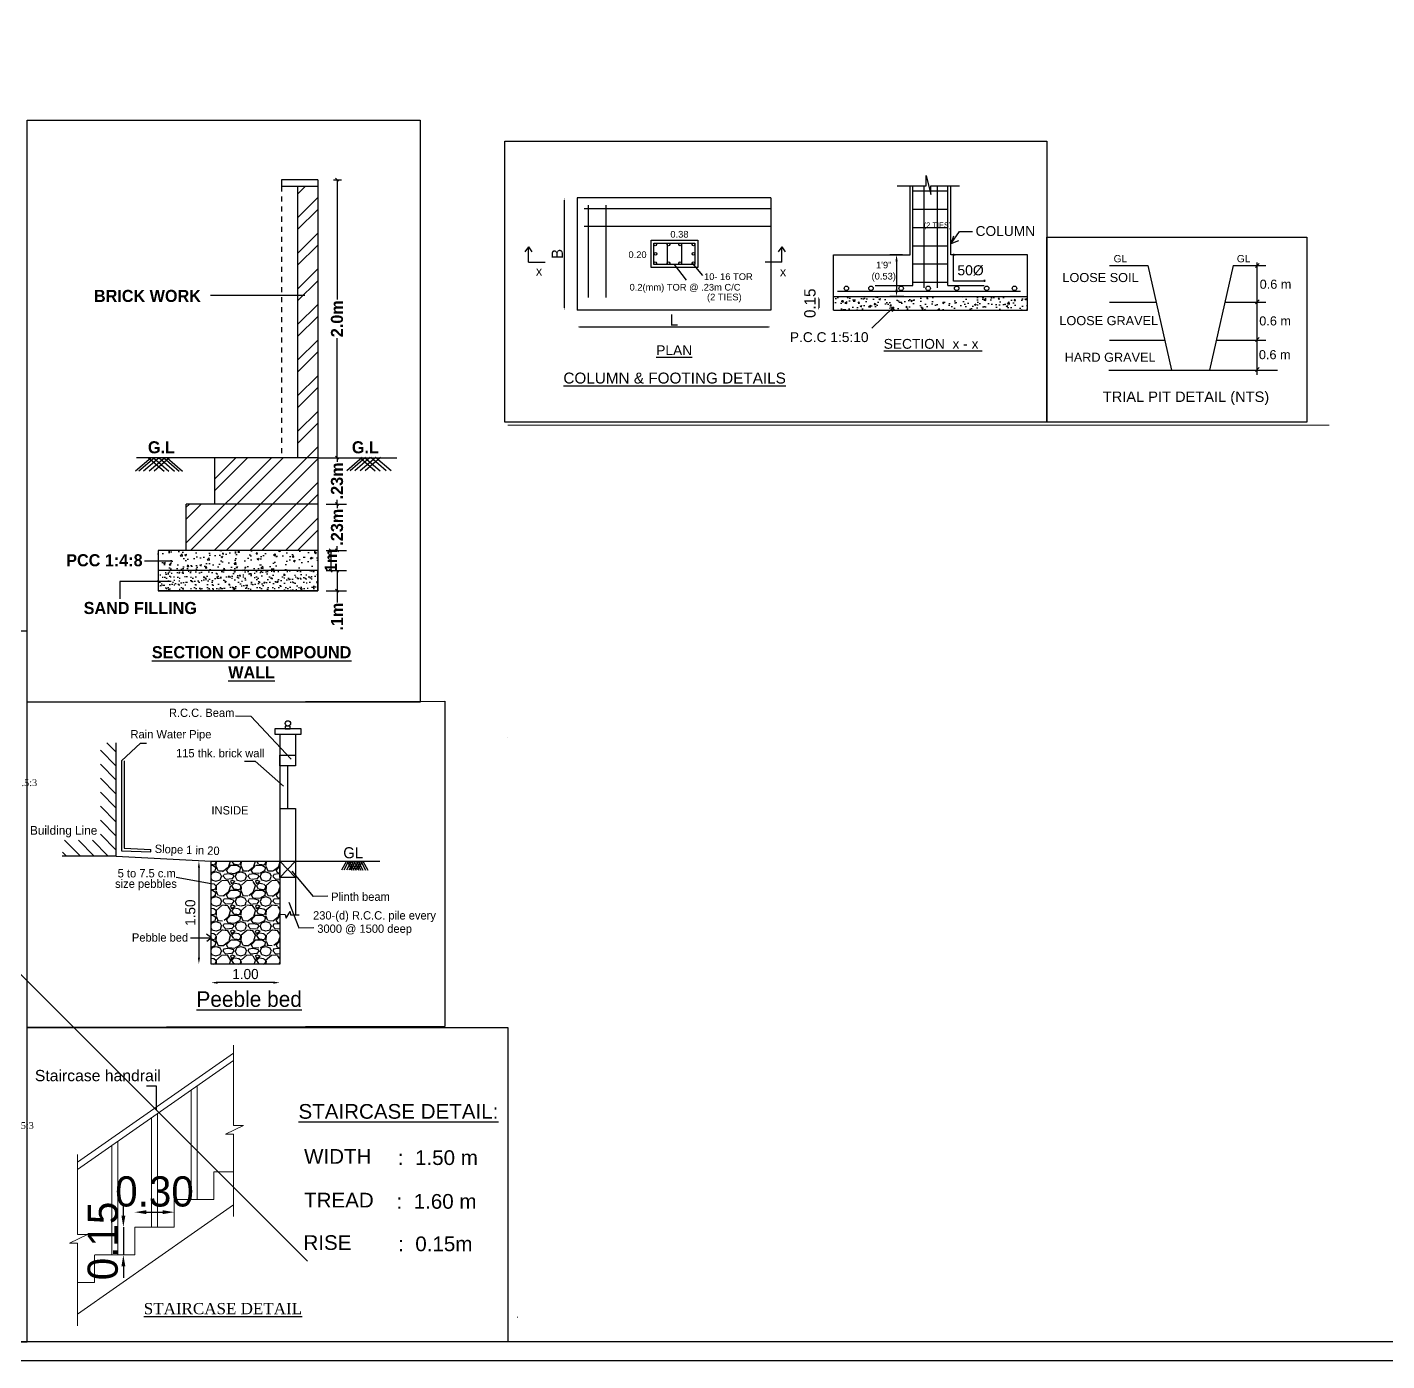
# Model space of a CAD drawing. Header units: metres. Extents: x 605 to 716, y 216 to 296.
# Drawn here: x 640.54 to 667.56, y 216.29 to 242.8 of the extents above; entities that cross this region are included whole.
import ezdxf

# ---------------------------------------------------------------- set-up
doc = ezdxf.new("R2010")
doc.units = ezdxf.units.M
doc.linetypes.add('HIDDEN', pattern=[0.375, 0.25, -0.125])
for name, color, linetype in [('c2', 10, 'Continuous'), ('ELEV', 4, 'Continuous'), ('LINE', 7, 'Continuous'), ('PLINTH BEAM', 7, 'Continuous'), ('tex', 4, 'Continuous'), ('TEXT', 7, 'Continuous'), ('TEXT 1', 7, 'Continuous')]:
    doc.layers.add(name, color=color, linetype=linetype)
doc.layers.add('Elevation', color=5, linetype='Continuous', lineweight=20)
doc.styles.add('bold', font='GOTHICB.TTF')
doc.styles.add('BOUND1', font='times.ttf')
doc.styles.add('ku-plan', font='stylu.ttf')
doc.styles.add('outer', font='BKANT.TTF')
doc.styles.add('ram', font='romai___.ttf')
doc.styles.add('regular', font='arial.ttf')
doc.styles.add('ROMANC', font='romanc__.ttf')
doc.styles.get("Standard").update_dxf_attribs({"font": 'arial.ttf'})
doc.styles.add('text', font='arial.ttf')
doc.dimstyles.new('Banu', dxfattribs={"dimtxt": 0.23, "dimasz": 0.23, "dimexe": 1, "dimexo": 1, "dimgap": 0.1, "dimtad": 1, "dimtoh": 1, "dimzin": 1, "dimdsep": 46, "dimtxsty": 'outer', "dimcen": 0.15, "dimdle": 1, "dimse1": 1, "dimse2": 1, "dimclrt": 7, "dimadec": 0, "dimazin": 0, "dimtfac": 1, "dimtix": 1, "dimtmove": 0, "dimatfit": 0, "dimfxl": 0, "dimtolj": 1, "dimtzin": 0, "dimarcsym": 0})
doc.dimstyles.new('Meter-1', dxfattribs={"dimscale": 0, "dimtxt": 60, "dimasz": 18, "dimexe": 0.18, "dimexo": 0.0625, "dimgap": 2, "dimtad": 0, "dimlfac": 0.0254, "dimzin": 4, "dimdsep": 46, "dimtxsty": 'bold', "dimblk1": 'OBLIQUE', "dimblk2": 'OBLIQUE', "dimsah": 1, "dimcen": 0.05, "dimclrd": 5, "dimclre": 5, "dimclrt": 6, "dimadec": 0, "dimazin": 0, "dimtfac": 1, "dimtmove": 0, "dimatfit": 3, "dimldrblk": 'OBLIQUE', "dimfxl": 0, "dimtolj": 1, "dimtzin": 0, "dimarcsym": 0})
doc.dimstyles.new('PLAN', dxfattribs={"dimtxt": 9, "dimasz": 6, "dimexe": 6, "dimexo": 24, "dimgap": 3, "dimtad": 0, "dimdec": 1, "dimzin": 0, "dimdsep": 46, "dimlunit": 4, "dimtxsty": 'ku-plan', "dimblk": 'OBLIQUE', "dimcen": 0.09, "dimse1": 1, "dimse2": 1, "dimclrd": 1, "dimclre": 1, "dimclrt": 3, "dimadec": 0, "dimazin": 0, "dimtfac": 1, "dimtdec": 1, "dimtofl": 0, "dimtmove": 2, "dimatfit": 3, "dimldrblk": 'OBLIQUE', "dimfxl": 0, "dimtolj": 1, "dimtzin": 0, "dimarcsym": 0})

# ---------------------------------------------------------------- blocks, each defined once
blk = doc.blocks.new('FVXV')
at = {"color": 2}
blk.add_lwpolyline([(316681.554, -10153.33), (315670.472, -10153.33), (315670.472, -11096.474), (316681.554, -11096.474)], close=True, dxfattribs=at)
at = {"layer": 'TEXT', "style": 'BOUND1'}
for p in [(316534.329, -10358.941), (316529.947, -10813.967)]:
    blk.add_text('R.C.C  WALL WITH 1:1.5:3', height=9, dxfattribs=at).set_placement(p)
blk = doc.blocks.new('_Oblique')
at = {"color": 0, "linetype": 'ByBlock', "lineweight": -2}
blk.add_line((-0.5, -0.5), (0.5, 0.5), dxfattribs=at)
blk = doc.blocks.new('*D244')
at = {"layer": 'Defpoints', "color": 0, "linetype": 'ByBlock', "ltscale": 15}
for p in [(-3355.6, -520.1), (-3201.1, -520.1), (-3192.6, -640.1)]:
    blk.add_point(p, dxfattribs=at)
at = {"layer": 'PLINTH BEAM', "color": 5, "linetype": 'Continuous', "lineweight": -2, "ltscale": 15}
for p, q in [((-3207.1, -520.1), (-3200.9, -520.1)), ((-3201.1, -520.1), (-3201.1, -640.1)), ((-3195.1, -640.1), (-3201.3, -640.1)), ((-3201.1, -640.1), (-3201.1, -709.3))]:
    blk.add_line(p, q, dxfattribs=at)
at = {"layer": 'PLINTH BEAM', "color": 5, "linetype": 'ByBlock', "lineweight": -2, "ltscale": 15, "xscale": 18, "yscale": 18, "zscale": 18}
for p, rotation in [((-3201.1, -520.1), 90), ((-3201.1, -640.1), 270)]:
    blk.add_blockref('_Oblique', p, dxfattribs=dict(at, rotation=rotation))
at = {"layer": 'PLINTH BEAM', "color": 6, "linetype": 'ByBlock', "lineweight": 25, "ltscale": 15, "insert": (-3201.1, -794.4), "char_height": 72, "attachment_point": 5, "rotation": 90, "style": 'bold'}
blk.add_mtext('\\A1;.1m', dxfattribs=at)
blk = doc.blocks.new('*D245')
at = {"layer": 'Defpoints', "color": 0, "linetype": 'ByBlock', "ltscale": 15}
for p in [(-3220.1, -124.1), (-3200.9, -124.1), (-3220.1, -400.1)]:
    blk.add_point(p, dxfattribs=at)
at = {"layer": 'PLINTH BEAM', "color": 5, "linetype": 'Continuous', "lineweight": -2, "ltscale": 15}
for p, q in [((-3206.9, -124.1), (-3200.7, -124.1)), ((-3200.9, -124.1), (-3200.9, -149)), ((-3206.9, -400.1), (-3200.7, -400.1)), ((-3200.9, -400.1), (-3200.9, -375.2))]:
    blk.add_line(p, q, dxfattribs=at)
at = {"layer": 'PLINTH BEAM', "color": 5, "linetype": 'ByBlock', "lineweight": -2, "ltscale": 15, "xscale": 18, "yscale": 18, "zscale": 18}
for p, rotation in [((-3200.9, -124.1), 90), ((-3200.9, -400.1), 270)]:
    blk.add_blockref('_Oblique', p, dxfattribs=dict(at, rotation=rotation))
at = {"layer": 'PLINTH BEAM', "color": 6, "linetype": 'ByBlock', "lineweight": 25, "ltscale": 15, "insert": (-3200.9, -262.1), "char_height": 72, "attachment_point": 5, "rotation": 90, "style": 'bold'}
blk.add_mtext('\\A1;.23m', dxfattribs=at)
blk = doc.blocks.new('*D246')
at = {"layer": 'Defpoints', "color": 0, "linetype": 'ByBlock', "ltscale": 15}
for p in [(-3220.1, 151.9), (-3200.9, 151.9), (-3220.1, -124.1)]:
    blk.add_point(p, dxfattribs=at)
at = {"layer": 'PLINTH BEAM', "color": 5, "linetype": 'Continuous', "lineweight": -2, "ltscale": 15}
for p, q in [((-3206.9, 151.9), (-3200.7, 151.9)), ((-3200.9, 151.9), (-3200.9, 127)), ((-3206.9, -124.1), (-3200.7, -124.1)), ((-3200.9, -124.1), (-3200.9, -99.2))]:
    blk.add_line(p, q, dxfattribs=at)
at = {"layer": 'PLINTH BEAM', "color": 5, "linetype": 'ByBlock', "lineweight": -2, "ltscale": 15, "xscale": 18, "yscale": 18, "zscale": 18}
for p, rotation in [((-3200.9, 151.9), 90), ((-3200.9, -124.1), 270)]:
    blk.add_blockref('_Oblique', p, dxfattribs=dict(at, rotation=rotation))
at = {"layer": 'PLINTH BEAM', "color": 6, "linetype": 'ByBlock', "lineweight": 25, "ltscale": 15, "insert": (-3200.9, 13.9), "char_height": 72, "attachment_point": 5, "rotation": 90, "style": 'bold'}
blk.add_mtext('\\A1;.23m', dxfattribs=at)
blk = doc.blocks.new('*D247')
at = {"layer": 'Defpoints', "color": 0, "linetype": 'ByBlock', "ltscale": 15}
for p in [(-3220.1, 1807), (-3200.9, 1807), (-3220.1, 151.9)]:
    blk.add_point(p, dxfattribs=at)
at = {"layer": 'PLINTH BEAM', "color": 5, "linetype": 'Continuous', "lineweight": -2, "ltscale": 15}
for p, q in [((-3206.9, 1807), (-3200.7, 1807)), ((-3200.9, 1807), (-3200.9, 1094.7)), ((-3200.9, 151.9), (-3200.9, 864.2)), ((-3206.9, 151.9), (-3200.7, 151.9))]:
    blk.add_line(p, q, dxfattribs=at)
at = {"layer": 'PLINTH BEAM', "color": 5, "linetype": 'ByBlock', "lineweight": -2, "ltscale": 15, "xscale": 18, "yscale": 18, "zscale": 18}
for p, rotation in [((-3200.9, 1807), 90), ((-3200.9, 151.9), 270)]:
    blk.add_blockref('_Oblique', p, dxfattribs=dict(at, rotation=rotation))
at = {"layer": 'PLINTH BEAM', "color": 6, "linetype": 'ByBlock', "lineweight": 25, "ltscale": 15, "insert": (-3200.9, 979.4), "char_height": 72, "attachment_point": 5, "rotation": 90, "style": 'bold'}
blk.add_mtext('\\A1;2.0m', dxfattribs=at)
blk = doc.blocks.new('*D248')
at = {"layer": 'Defpoints', "color": 0, "linetype": 'ByBlock', "ltscale": 15}
for p in [(-3200.7, -400.1), (-3238, -520.1), (-3200.7, -520.1)]:
    blk.add_point(p, dxfattribs=at)
at = {"layer": 'PLINTH BEAM', "color": 5, "linetype": 'Continuous', "lineweight": -2, "ltscale": 15}
for p, q in [((-3232, -400.1), (-3238.2, -400.1)), ((-3238, -400.1), (-3238, -520.1)), ((-3232, -520.1), (-3238.2, -520.1))]:
    blk.add_line(p, q, dxfattribs=at)
at = {"layer": 'PLINTH BEAM', "color": 5, "linetype": 'ByBlock', "lineweight": -2, "ltscale": 15, "xscale": 18, "yscale": 18, "zscale": 18}
for p, rotation in [((-3238, -400.1), 90), ((-3238, -520.1), 270)]:
    blk.add_blockref('_Oblique', p, dxfattribs=dict(at, rotation=rotation))
at = {"layer": 'PLINTH BEAM', "color": 6, "linetype": 'ByBlock', "lineweight": 25, "ltscale": 15, "insert": (-3238, -460.1), "char_height": 72, "attachment_point": 5, "rotation": 90, "style": 'bold'}
blk.add_mtext('\\A1;1m', dxfattribs=at)
blk = doc.blocks.new('Z$W@#682C551B')
for p, q in [((-1044.9, 78.2), (-920.1, 78.2)), ((-920.1, 78.2), (-843.7, -260.2)), ((-644.3, 78.2), (-720.7, -260.2)), ((-644.3, 78.2), (-537.8, 78.2)), ((-571.6, 72.2), (-559.1, 85.3)), ((-566.8, 88), (-566.8, -275.7)), ((-1044.9, -40.1), (-893.4, -40.1)), ((-671, -40.1), (-537.8, -40.1)), ((-571.6, -45.1), (-559.1, -32.1)), ((-1044.9, -163), (-865.6, -163)), ((-698.7, -163), (-537.8, -163)), ((-571.6, -168.1), (-559.1, -155)), ((-1046.9, -260.2), (-499.6, -260.2)), ((-571.6, -265.3), (-559.1, -252.2))]:
    blk.add_line(p, q)
at = {"layer": 'ELEV', "color": 1}
blk.add_lwpolyline([(-1247.6, 171), (-405.6, 171), (-405.6, -429), (-1247.6, -429)], close=True, dxfattribs=at)
for s, height, style, p in [('GL', 23.54, 'text', (-1031.2, 89.1)), ('GL', 23.54, 'text', (-631.9, 89.1)), ('LOOSE SOIL', 29.43, 'text', (-1197, 25)), ('0.6 m', 29.43, 'text', (-557.9, 3.3)), ('LOOSE GRAVEL', 29.425, 'text', (-1206.9, -114.7)), ('0.6 m', 29.43, 'text', (-559.2, -115.6)), ('HARD GRAVEL', 29.425, 'text', (-1189.9, -233.5)), ('0.6 m', 29.43, 'text', (-560.5, -225.1)), ('TRIAL PIT DETAIL (NTS)', 33.898, 'regular', (-1066.3, -363.7))]:
    blk.add_text(s, height=height, dxfattribs=dict(style=style)).set_placement(p)
blk = doc.blocks.new('*D349')
at = {"layer": 'c2', "color": 0, "lineweight": -2}
blk.add_line((642.908, 219.243), (643.235, 219.243), dxfattribs=at)
at = {"layer": 'c2', "color": 0}
for points in [[(642.908, 219.281), (642.908, 219.205), (642.678, 219.243)], [(643.235, 219.281), (643.235, 219.205), (643.465, 219.243)]]:
    blk.add_solid(points, dxfattribs=at)
at = {"layer": 'Defpoints', "color": 0}
for p in [(643.465, 219.243), (642.678, 218.945), (643.465, 218.945)]:
    blk.add_point(p, dxfattribs=at)
at = {"layer": 'c2', "color": 7, "insert": (643.072, 219.651), "char_height": 0.3, "attachment_point": 5, "style": 'outer'}
blk.add_mtext('\\A1;{\\H2x;0.30}', dxfattribs=at)
blk = doc.blocks.new('*D350')
at = {"layer": 'c2', "color": 0, "lineweight": -2}
for p, q in [((642.453, 219.175), (642.453, 219.405)), ((642.453, 218.945), (642.453, 218.395)), ((642.453, 218.165), (642.453, 217.935))]:
    blk.add_line(p, q, dxfattribs=at)
at = {"layer": 'c2', "color": 0}
for points in [[(642.415, 219.175), (642.492, 219.175), (642.453, 218.945)], [(642.415, 218.165), (642.492, 218.165), (642.453, 218.395)]]:
    blk.add_solid(points, dxfattribs=at)
at = {"layer": 'Defpoints', "color": 0}
for p in [(642.678, 218.945), (642.453, 218.395), (642.678, 218.395)]:
    blk.add_point(p, dxfattribs=at)
at = {"layer": 'c2', "color": 7, "insert": (642.046, 218.67), "char_height": 0.3, "attachment_point": 5, "rotation": 90, "style": 'outer'}
blk.add_mtext('\\A1;{\\H2x;0.15}', dxfattribs=at)
blk = doc.blocks.new('*D361')
at = {"color": 3, "lineweight": -2}
blk.add_line((-56.05, 10.09), (-56.05, 1.52), dxfattribs=at)
at = {"color": 3}
for points in [[(-56.08, 10.09), (-56.02, 10.09), (-56.05, 10.28)], [(-56.08, 1.52), (-56.02, 1.52), (-56.05, 1.33)]]:
    blk.add_solid(points, dxfattribs=at)
at = {"layer": 'Defpoints', "color": 0}
for p in [(-54.28, 10.28), (-56.05, 1.33), (-54.28, 1.33)]:
    blk.add_point(p, dxfattribs=at)
at = {"color": 7, "insert": (-56.6, 5.81), "char_height": 0.9, "attachment_point": 5, "rotation": 90, "style": 'outer'}
blk.add_mtext('\\A1;B', dxfattribs=at)
blk = doc.blocks.new('*D362')
at = {"color": 3, "lineweight": -2}
blk.add_line((-54.83, -0.01), (-39.77, -0.01), dxfattribs=at)
at = {"color": 3}
for points in [[(-54.83, 0.02), (-54.83, -0.04), (-55.02, -0.01)], [(-39.77, 0.02), (-39.77, -0.04), (-39.58, -0.01)]]:
    blk.add_solid(points, dxfattribs=at)
at = {"layer": 'Defpoints', "color": 0}
for p in [(-55.02, 1.9), (-39.58, 1.9), (-39.58, -0.01)]:
    blk.add_point(p, dxfattribs=at)
at = {"color": 7, "insert": (-47.3, 0.55), "char_height": 0.9, "attachment_point": 5, "style": 'outer'}
blk.add_mtext('\\A1;L', dxfattribs=at)
blk = doc.blocks.new('*D363')
at = {"color": 3, "lineweight": -2}
blk.add_line((-35.77, 2.23), (-35.77, 1.52), dxfattribs=at)
at = {"color": 3}
for points in [[(-35.81, 2.23), (-35.74, 2.23), (-35.77, 2.42)], [(-35.81, 1.52), (-35.74, 1.52), (-35.77, 1.33)]]:
    blk.add_solid(points, dxfattribs=at)
at = {"layer": 'Defpoints', "color": 0}
for p in [(-33.78, 2.42), (-35.77, 1.33), (-32.79, 1.33)]:
    blk.add_point(p, dxfattribs=at)
at = {"color": 7, "insert": (-36.47, 1.88), "char_height": 0.9, "attachment_point": 5, "rotation": 90, "style": 'outer'}
blk.add_mtext('\\A1;0.15', dxfattribs=at)
blk = doc.blocks.new('*D341')
at = {"color": 3, "lineweight": -2}
blk.add_line((118670.114, -67715.991), (118666.391, -67715.991), dxfattribs=at)
at = {"color": 3}
for points in [[(118666.391, -67715.92), (118666.391, -67716.063), (118665.962, -67715.991)], [(118670.114, -67715.92), (118670.114, -67716.063), (118670.542, -67715.991)]]:
    blk.add_solid(points, dxfattribs=at)
at = {"layer": 'Defpoints', "color": 0}
for p in [(118665.962, -67714.757), (118670.542, -67714.757), (118665.962, -67715.991)]:
    blk.add_point(p, dxfattribs=at)
at = {"color": 7, "insert": (118668.252, -67715.42), "char_height": 0.675, "attachment_point": 5, "style": 'outer'}
blk.add_mtext('\\A1;1.00', dxfattribs=at)
blk = doc.blocks.new('*D342')
at = {"color": 3, "lineweight": -2}
blk.add_line((118665.147, -67708.315), (118665.147, -67714.328), dxfattribs=at)
at = {"color": 3}
for points in [[(118665.076, -67708.315), (118665.219, -67708.315), (118665.147, -67707.887)], [(118665.076, -67714.328), (118665.219, -67714.328), (118665.147, -67714.757)]]:
    blk.add_solid(points, dxfattribs=at)
at = {"layer": 'Defpoints', "color": 0}
for p in [(118665.962, -67707.887), (118665.147, -67714.757), (118665.962, -67714.757)]:
    blk.add_point(p, dxfattribs=at)
at = {"color": 7, "insert": (118664.576, -67711.322), "char_height": 0.675, "attachment_point": 5, "rotation": 90, "style": 'outer'}
blk.add_mtext('\\A1;1.50', dxfattribs=at)
blk = doc.blocks.new('Z$W@#487E1E0F')
at = {"layer": 'PLINTH BEAM', "linetype": 'ByBlock', "lineweight": 25, "ltscale": 15}
h = blk.add_hatch(dxfattribs=at)
h.set_pattern_fill('ANSI32', color=0, scale=400, style=0)
h.set_pattern_definition([(45, (-235083.81, 270.25), (-106.06602, 106.06602), []), (45, (-235013.1, 270.25), (-106.06602, 106.06602), [])])
h.paths.add_polyline_path([(-3315.377, -124.141), (-4098.569, -124.141), (-4098.569, -400.141), (-3315.377, -400.141)])
h.paths.add_polyline_path([(-3315.377, 151.859), (-3930.636, 151.859), (-3930.636, -124.141), (-3315.377, -124.141)])
h.paths.add_polyline_path([(-3315.377, 1767.217), (-3435.377, 1767.217), (-3435.377, 151.859), (-3315.377, 151.859)])
h = blk.add_hatch(dxfattribs=at)
h.set_pattern_fill('AR-CONC', color=0, scale=15, style=0)
h.set_pattern_definition([(50, (-235083.81, 270.25), (107.589027, -9.41282), [11.25, -123.75]), (355, (-235083.81, 270.25), (-20.8127, 112.82882), [9, -99]), (100.4514, (-235074.85, 269.46), (86.776407, 103.41593), [9.56103, -105.171317]), (46.1842, (-235083.81, 300.25), (160.08616, -24.82785), [16.875, -185.625]), (96.6356, (-235070.47, 298.18), (140.19941, 146.11768), [14.34154, -157.75695]), (351.1842, (-235083.81, 300.25), (140.19929, 146.11779), [13.5, -148.5]), (21, (-235068.81, 292.75), (89.536058, -60.392834), [11.25, -123.75]), (326, (-235068.81, 292.75), (36.4973, 108.772507), [9, -99]), (71.4514, (-235061.35, 287.72), (126.033394, 48.379575), [9.56103, -105.171317]), (37.5, (-235083.814, 270.25), (1.823978, 49.934078), [0, -97.8, 0, -100.5, 0, -99.375]), (7.5, (-235083.814, 270.25), (39.46043, 59.161757), [0, -57.3, 0, -95.55, 0, -37.875]), (327.5, (-235117.264, 270.25), (80.0733654, -3.383231), [0, -37.5, 0, -117, 0, -155.25]), (317.5, (-235132.264, 270.25), (87.477925, 15.015747), [0, -48.75, 0, -77.7, 0, -110.25])])
h.paths.add_polyline_path([(-3315.377, -400.141), (-4266.502, -400.141), (-4266.502, -520.141), (-3315.377, -520.141)])
h = blk.add_hatch(dxfattribs=at)
h.set_pattern_fill('AR-SAND', color=0, scale=25, style=0)
h.set_pattern_definition([(37.5, (-235083.814, 270.25), (-1.574834, 48.170594), [0, -38, 0, -42.5, 0, -40.625]), (7.5, (-235083.814, 270.25), (44.244418, 70.553652), [0, -20.5, 0, -34.25, 0, -13.125]), (327.5, (-235114.564, 270.25), (77.8535465, 0.141476), [0, -12.5, 0, -45, 0, -58.75]), (317.5, (-235114.564, 270.25), (75.153165, 21.94189), [0, -6.25, 0, -29.5, 0, -33.75])])
h.paths.add_polyline_path([(-3315.377, -520.141), (-4266.502, -520.141), (-4266.502, -640.141), (-3315.377, -640.141)])
blk.add_lwpolyline([(-5045.254, 2162.701), (-2705.095, 2162.701), (-2705.095, -1303.514), (-5045.254, -1303.514)], close=True)
at = {"layer": 'PLINTH BEAM', "color": 0, "linetype": 'ByBlock', "lineweight": 25, "ltscale": 15}
for p, q in [((-3315.377, 1807.019), (-3531.973, 1807.019)), ((-3531.973, 1807.019), (-3531.973, 1767.217)), ((-3315.377, 1807.019), (-3315.377, -640.141)), ((-3222.554, 1807.019), (-3173.348, 1807.019)), ((-3315.377, 1767.217), (-3531.973, 1767.217)), ((-3435.377, 1767.217), (-3435.377, 151.859)), ((-3391.849, 1117.726), (-3954.445, 1117.726)), ((-4307.427, 151.859), (-4399.563, 72.42)), ((-3930.636, 151.859), (-4394.539, 151.859)), ((-4287.795, 151.859), (-4379.931, 72.42)), ((-4260.082, 151.859), (-4352.217, 72.42)), ((-4322.439, 151.859), (-4230.303, 72.42)), ((-4226.593, 151.859), (-4318.729, 72.42)), ((-4293.57, 151.859), (-4201.435, 72.42)), ((-4197.724, 151.859), (-4289.86, 72.42)), ((-4260.082, 151.859), (-4167.946, 72.42)), ((-4232.368, 151.859), (-4140.232, 72.42)), ((-4212.736, 151.859), (-4120.6, 72.42)), ((-3315.377, 151.859), (-3930.636, 151.859)), ((-3930.636, 151.859), (-3930.636, -124.141)), ((-3315.377, 151.859), (-2844.984, 151.859)), ((-3051.057, 152.569), (-3143.192, 73.131)), ((-3031.425, 152.569), (-3123.56, 73.131)), ((-3003.711, 152.569), (-3095.847, 73.131)), ((-3066.069, 152.569), (-2973.933, 73.131)), ((-2970.222, 152.569), (-3062.358, 73.131)), ((-3037.2, 152.569), (-2945.064, 73.131)), ((-2941.354, 152.569), (-3033.489, 73.131)), ((-3000.652, 154.701), (-2908.517, 75.263)), ((-2971.784, 154.701), (-2879.648, 75.263)), ((-3315.377, -124.141), (-4098.569, -124.141)), ((-4098.569, -400.141), (-4098.569, -124.141)), ((-3265.057, -124.141), (-3144.688, -124.141)), ((-3315.377, -400.141), (-4266.502, -400.141)), ((-4266.502, -400.141), (-4266.502, -640.141)), ((-3265.057, -400.141), (-3144.688, -400.141)), ((-4187.404, -463.235), (-4347.732, -463.235)), ((-3315.377, -520.141), (-4266.502, -520.141)), ((-3265.057, -520.141), (-3144.688, -520.141)), ((-4187.404, -584.209), (-4494.069, -584.209)), ((-4494.069, -584.209), (-4494.069, -687.44)), ((-3315.377, -640.141), (-4266.502, -640.141)), ((-3265.057, -640.141), (-3144.688, -640.141))]:
    blk.add_line(p, q, dxfattribs=at)
at = {"layer": 'PLINTH BEAM', "color": 0, "linetype": 'HIDDEN', "lineweight": 25, "ltscale": 15}
blk.add_line((-3531.973, 1767.217), (-3531.973, 151.859), dxfattribs=at)
at = {"layer": 'PLINTH BEAM', "color": 0, "linetype": 'ByBlock', "lineweight": 25, "ltscale": 15}
blk.add_lwpolyline([(-4266.502, -640.141), (-3315.377, -640.141), (-3315.377, -520.141), (-4266.502, -520.141)], close=True, dxfattribs=at)
at = {"layer": 'tex', "color": 3, "lineweight": -3, "ltscale": 15, "char_height": 72, "width": 1372.68939, "attachment_point": 5, "style": 'bold'}
for s, insert in [('BRICK WORK', (-4329.58, 1114.858)), ('G.L', (-4246.338, 213.412)), ('G.L', (-3032.63, 213.412)), ('PCC 1:4:8', (-4585.525, -459.192)), ('SAND FILLING', (-4372.09, -743.322)), ('{\\LSECTION OF COMPOUND WALL}', (-3709.52, -1066.259))]:
    blk.add_mtext(s, dxfattribs=dict(at, insert=insert))
at = {"layer": 'PLINTH BEAM', "color": 0, "linetype": 'ByBlock', "lineweight": 25, "ltscale": 15}
for base, p1, p2, text, picture, middle in [((-3200.914, 1807.019), (-3220.087, 151.859), (-3220.087, 1807.019), '2.0m', '*D247', (-3200.914, 979.439)), ((-3200.914, 151.859), (-3220.087, -124.141), (-3220.087, 151.859), '.23m', '*D246', (-3200.914, 13.859)), ((-3200.914, -124.141), (-3220.087, -400.141), (-3220.087, -124.141), '.23m', '*D245', (-3200.914, -262.141))]:
    dim = blk.add_linear_dim(base=base, p1=p1, p2=p2, angle=270, text=text, dimstyle='Meter-1', override={"dimscale": 1, "dimtxt": 72, "dimfxl": 6, "dimfxlon": 1, "dimarcsym": 1}, dxfattribs=at)
    dim.commit()
    dim.dimension.update_dxf_attribs({"geometry": picture, "text_midpoint": middle})
for base, p1, p2, angle, text, picture, middle in [((-3238.042, -520.141), (-3200.734, -400.141), (-3200.734, -520.141), 90, '1m', '*D248', (-3238.042, -460.141)), ((-3201.094, -520.141), (-3192.561, -640.141), (-3355.575, -520.141), 270, '.1m', '*D244', (-3201.094, -794.351))]:
    dim = blk.add_linear_dim(base=base, p1=p1, p2=p2, angle=angle, text=text, dimstyle='Meter-1', override={"dimscale": 1, "dimtxt": 72, "dimfxl": 6, "dimfxlon": 1, "dimarcsym": 1}, dxfattribs=at)
    dim.commit()
    dim.dimension.update_dxf_attribs({"geometry": picture, "text_midpoint": middle, "dimtype": 128})
blk = doc.blocks.new('A$C48B22C00')
h = blk.add_hatch()
h.set_pattern_fill('AR-CONC', color=11, scale=0.176516, style=0)
h.set_pattern_definition([(50, (-432.7621, 79.1723), (1.2660782, -0.1107675), [0.132387, -1.456256]), (355, (-432.7621, 79.1723), (-0.244918, 1.3277387), [0.1059095, -1.165005]), (100.4514, (-432.6566, 79.163), (1.021161, 1.2169704), [0.1125116, -1.2376273]), (46.1842, (-432.7621, 79.5253), (1.88385, -0.2921674), [0.19858, -2.184384]), (96.6356, (-432.6051, 79.501), (1.649828, 1.719473), [0.168767, -1.856441]), (351.1842, (-432.7621, 79.5253), (1.649827, 1.719474), [0.158864, -1.747507]), (21, (-432.5856, 79.437), (1.0536358, -0.7106863), [0.132387, -1.456256]), (326, (-432.5856, 79.437), (0.4294902, 1.280005), [0.1059095, -1.165005]), (71.4514, (-432.4978, 79.3778), (1.4831265, 0.5693176), [0.1125116, -1.2376273]), (37.5, (-432.7621, 79.17227), (0.0214641, 0.58761057), [0, -1.1508836, 0, -1.1826565, 0, -1.1694178]), (7.5, (-432.7621, 79.17227), (0.46435955, 0.6961994), [0, -0.6742907, 0, -1.1244063, 0, -0.4457026]), (327.5, (-433.15574, 79.17227), (0.94228146, -0.03981293), [0, -0.4412897, 0, -1.376824, 0, -1.8269395]), (317.5, (-433.33226, 79.1723), (1.0294163, 0.1767012), [0, -0.5736767, 0, -0.9143523, 0, -1.2973918])])
h.paths.add_polyline_path([(-34.594, 2.425), (-34.594, 1.327), (-19.152, 1.327), (-19.152, 2.425)])
at = {"color": 0}
for p, q in [((-27.216, 12.055), (-26.839, 10.55)), ((-27.216, 11.249), (-27.216, 12.055)), ((-29.53, 11.249), (-27.216, 11.249)), ((-28.498, 5.751), (-28.498, 11.249)), ((-28.263, 3.295), (-28.263, 11.249)), ((-27.364, 3.109), (-27.364, 11.249)), ((-26.839, 10.55), (-26.839, 11.249)), ((-26.839, 11.249), (-24.547, 11.249)), ((-26.313, 3.109), (-26.313, 11.249)), ((-25.484, 3.295), (-25.484, 11.249)), ((-25.249, 5.751), (-25.249, 11.249)), ((-39.58, 10.283), (-55.024, 10.283)), ((-55.022, 10.283), (-55.022, 1.327)), ((-39.58, 10.283), (-55.022, 10.283)), ((-39.58, 10.283), (-39.58, 1.327)), ((-28.263, 10.827), (-25.484, 10.827)), ((-39.58, 9.401), (-54.469, 9.401)), ((-54.139, 9.694), (-54.139, 2.337)), ((-52.727, 9.694), (-52.727, 2.337)), ((-28.263, 9.373), (-25.484, 9.373)), ((-39.58, 7.989), (-54.469, 7.989)), ((-28.263, 7.919), (-25.484, 7.919)), ((-25.21, 6.648), (-24.546, 7.591)), ((-24.546, 7.591), (-23.526, 7.591)), ((-47.836, 6.678), (-47.836, 4.975)), ((-46.709, 6.678), (-46.709, 4.975)), ((-25.21, 6.648), (-25.006, 7.259)), ((-25.21, 6.648), (-24.613, 6.891)), ((-58.899, 6.388), (-59.181, 5.966)), ((-58.899, 5.159), (-58.899, 6.388)), ((-58.899, 6.388), (-58.618, 5.966)), ((-38.716, 6.388), (-38.997, 5.966)), ((-38.716, 5.159), (-38.716, 6.388)), ((-38.716, 6.388), (-38.435, 5.966)), ((-34.594, 1.327), (-34.594, 5.751)), ((-34.594, 5.751), (-28.498, 5.751)), ((-28.263, 6.465), (-25.484, 6.465)), ((-19.152, 5.751), (-25.249, 5.751)), ((-19.152, 1.327), (-19.152, 5.751)), ((-58.899, 5.159), (-57.563, 5.159)), ((-38.716, 5.159), (-40.052, 5.159)), ((-28.263, 5.011), (-25.484, 5.011)), ((-31.267, 3.295), (-28.263, 3.295)), ((-28.263, 3.557), (-25.484, 3.557)), ((-25.484, 3.295), (-22.597, 3.295)), ((-34.594, 2.425), (-19.152, 2.425)), ((-34.271, 2.853), (-19.71, 2.853)), ((-39.58, 1.327), (-55.022, 1.327)), ((-34.594, 1.327), (-19.152, 1.327)), ((-31.536, -0.111), (-29.805, 1.565)), ((-29.805, 1.565), (-30.165, 1.469)), ((-29.805, 1.565), (-29.912, 1.208))]:
    blk.add_line(p, q, dxfattribs=at)
at = {"color": 1}
for p, q in [((-29.099, 5.751), (-30.105, 5.751)), ((-24.901, 5.751), (-25.144, 5.751)), ((-24.988, 5.796), (-25.094, 5.706)), ((-25.041, 3.653), (-25.041, 5.751)), ((-25.041, 5.751), (-24.901, 5.751)), ((-29.574, 5.22), (-29.574, 2.956)), ((-22.562, 3.653), (-25.041, 3.653)), ((-22.51, 3.698), (-22.615, 3.608)), ((-22.562, 3.74), (-22.562, 3.577)), ((-22.562, 3.653), (-22.562, 3.74)), ((-28.999, 2.425), (-30.105, 2.425))]:
    blk.add_line(p, q, dxfattribs=at)
for p, q in [((-46.304, 3.731), (-47.272, 4.966)), ((-45.849, 5.072), (-45.038, 4.101))]:
    blk.add_line(p, q)
at = {"color": 0}
for points in [[(-49.132, 6.913), (-45.412, 6.913), (-45.412, 4.73), (-49.132, 4.73)], [(-48.897, 6.678), (-45.648, 6.678), (-45.648, 4.966), (-48.897, 4.966)]]:
    blk.add_lwpolyline(points, close=True, dxfattribs=at)
for centre, radius in [((-48.804, 6.572), 0.108), ((-47.739, 6.572), 0.108), ((-46.817, 6.572), 0.108), ((-45.741, 6.572), 0.108), ((-48.771, 5.822), 0.108), ((-45.756, 5.822), 0.108), ((-48.804, 5.072), 0.108), ((-47.739, 5.072), 0.108), ((-46.817, 5.072), 0.108), ((-45.741, 5.072), 0.108), ((-33.568, 3.073), 0.177), ((-31.612, 3.073), 0.177), ((-29.205, 3.073), 0.177), ((-27.055, 3.073), 0.177), ((-24.786, 3.073), 0.177), ((-22.395, 3.073), 0.177), ((-20.179, 3.073), 0.177)]:
    blk.add_circle(centre, radius, dxfattribs=at)
at = {"color": 1}
for points in [[(-29.663, 5.22), (-29.486, 5.22), (-29.574, 5.751)], [(-29.663, 2.956), (-29.486, 2.956), (-29.574, 2.425)]]:
    blk.add_solid(points, dxfattribs=at)
at = {"layer": 'ELEV', "color": 1}
blk.add_lwpolyline([(-60.768, 14.799), (-17.598, 14.799), (-17.598, -7.59), (-60.768, -7.59)], close=True, dxfattribs=at)
for s, height, p in [('0.38', 0.5313, (-47.591, 7.115)), ('0.20', 0.5313, (-50.929, 5.483)), ('0.2(mm) TOR @ .23m C/C', 0.53131, (-50.841, 2.891)), ('10- 16 TOR', 0.5313, (-44.908, 3.735)), ('(2 TIES)', 0.5313, (-44.672, 2.111))]:
    blk.add_text(s, height=height).set_placement(p)
at = {"color": 0, "style": 'regular'}
for s, height, p in [('COLUMN', 0.7845, (-23.28, 7.244)), (' x ', 0.7061, (-58.57, 4.092)), (' x ', 0.7061, (-39.134, 4.036)), ('P.C.C 1:5:10', 0.78452, (-38.075, -1.213)), ('%%USECTION  x - x ', 0.78452, (-30.597, -1.747)), ('%%UPLAN', 0.7845, (-48.717, -2.256)), ('%%UCOLUMN & FOOTING DETAILS', 0.87168, (-56.115, -4.517))]:
    blk.add_text(s, height=height, dxfattribs=at).set_placement(p)
at = {"color": 3}
blk.add_text('50%%c  ', height=0.797, dxfattribs=at).set_placement((-24.729, 4.112))
at = {"color": 0, "insert": (-27.407, 8.322), "char_height": 0.4277, "width": 5.34323, "attachment_point": 1, "style": 'ram'}
blk.add_mtext('(2 TIES)', dxfattribs=at)
at = {"color": 3, "insert": (-30.593, 4.401), "char_height": 0.5313, "attachment_point": 5, "style": 'regular'}
blk.add_mtext('1\'9"\\P(0.53)', dxfattribs=at)
at = {"color": 1}
dim = blk.add_linear_dim(base=(-56.049, 1.327), p1=(-54.282, 10.283), p2=(-54.282, 1.327), angle=90, text='B', dimstyle='Banu', override={"dimtxt": 0.9, "dimfxl": 5.18, "dimfxlon": 1, "dimarcsym": 1}, dxfattribs=at)
dim.commit()
dim.dimension.update_dxf_attribs({"geometry": '*D361', "text_midpoint": (-56.602, 5.805)})
dim = blk.add_linear_dim(base=(-35.774, 1.327), p1=(-33.782, 2.425), p2=(-32.794, 1.327), angle=90, text='0.15', dimstyle='Banu', override={"dimtxt": 0.9, "dimfxl": 5.18, "dimfxlon": 1, "dimarcsym": 1}, dxfattribs=at)
dim.commit()
dim.dimension.update_dxf_attribs({"geometry": '*D363', "text_midpoint": (-35.905, 1.876), "dimtype": 128})
dim = blk.add_linear_dim(base=(-39.58, -0.007), p1=(-55.022, 1.897), p2=(-39.58, 1.897), text='L', dimstyle='Banu', override={"dimtxt": 0.9, "dimfxl": 5.18, "dimfxlon": 1, "dimarcsym": 1}, dxfattribs=at)
dim.commit()
dim.dimension.update_dxf_attribs({"geometry": '*D362', "text_midpoint": (-47.301, 0.546)})
blk = doc.blocks.new('A$C2FD946AA')
at = {"ltscale": 7}
h = blk.add_hatch(dxfattribs=at)
h.set_pattern_fill('ANSI31', scale=5.278864, angle=90, style=0)
h.set_pattern_definition([(135, (-3573.91557, 2164.67965), (-0.46659003, -0.46659003), [])])
h.paths.add_polyline_path([(-37.948, 3.724), (-39.004, 3.724), (-39.004, -2.779), (-41.532, -2.779), (-41.532, -3.835), (-37.948, -3.835)])
h = blk.add_hatch()
h.set_pattern_fill('GRAVEL', color=256, scale=1.66045)
h.set_pattern_definition([(228.012787504, (-394149.69907, 224877.26722), (-13.2835980477, -14.944047803663), [0.2233902684, -22.1156764974]), (184.969740728, (-394149.848515, 224877.10117), (19.92539707155, 1.660449755963), [0.383344714, -37.951114692]), (132.510447078, (-394150.23042, 224877.06796), (16.604497559626, -18.264947315588), [0.270301295, -26.759862391]), (267.273689006, (-394150.877994, 224876.65285), (1.660449755963, 33.208995119251), [0.349089636, -34.559867371]), (292.833654178, (-394150.8946, 224876.304154), (-8.302248779813, 19.92539707155), [0.3423100194, -33.88873863]), (357.273689006, (-394150.76176, 224875.98867), (-33.208995119251, 1.660449755963), [0.349089636, -34.559867371]), (37.694240467, (-394150.41307, 224875.972064), (-21.585846827513, -16.604497559625), [0.461653185, -45.703628056]), (72.255328375, (-394150.04777, 224876.25434), (11.623148291738, 36.529894631176), [0.4358481355, -43.148981188]), (121.429565615, (-394149.91493, 224876.66945), (-13.2835980477, 21.585846827513), [0.350271876, -34.6769540986]), (175.23635831, (-394150.09758, 224876.96833), (18.264947315588, -1.660449755963), [0.3998894356, -19.594573344]), (222.397437798, (-394150.49609, 224877.001543), (-19.9253970715504, -18.264947315588), [0.5171437556, -51.197270002]), (138.814074834, (-394149.23415, 224876.63624), (-11.62314829174, 9.962698535775), [0.1765074695, -17.474315551]), (171.46923439, (-394149.366985, 224876.752476), (21.585846827513, -3.320899511925), [0.335804377, -33.244713745]), (225, (-394149.6991, 224876.8023), (-2e-16, -1.660449756), [0.234822465, -2.1134080996]), (203.198590514, (-394149.8153, 224877.00154), (8.30224877981, 3.32089951193), [0.1264565325, -12.5191520626]), (291.801409486, (-394149.93154, 224876.95173), (-1.66044975596, 4.98134926789), [0.17883542, -8.76296017]), (30.96375653, (-394149.86512, 224876.78568), (4.98134926789, 3.32089951193), [0.2904608154, -9.3915418355]), (161.56505118, (-394149.61605, 224876.9351), (3.3208995119, -1.66044975596), [0.21003195, -5.040771219]), (16.389540334, (-394150.8946, 224876.95173), (16.604497559625, 4.981349267888), [0.294231697, -29.1290129427]), (70.346175942, (-394150.61232, 224877.03475), (-6.641799023852, -18.264947315594), [0.246844121, -24.4375161024]), (293.198590514, (-394149.61605, 224877.26722), (-3.32089951193, 8.30224877981), [0.2529114046, -12.3926971905]), (343.610459666, (-394149.51643, 224877.03475), (-16.604497559625, 4.981349267888), [0.294231697, -29.1290129427]), (339.44395478, (-394150.8946, 224875.92225), (-8.30224877981, 3.320899511925), [0.283737654, -13.9031512796]), (294.77514057, (-394150.62893, 224875.82262), (-8.302248779813, 18.264947315588), [0.237739875, -23.536282615]), (66.801409486, (-394149.59945, 224875.60677), (3.32089951193, 8.30224877981), [0.2529114046, -12.3926971905]), (17.354024636, (-394149.49982, 224875.83923), (-21.585846827513, -6.64179902385), [0.278342853, -27.5558670904]), (69.44395478, (-394150.41307, 224875.60677), (-3.320899511925, -8.30224877981), [0.141868827, -14.045020107]), (101.30993247, (-394149.69907, 224875.60677), (-1.66044975596, 6.64179902385), [0.084666333, -8.381999374]), (165.96375653, (-394149.71568, 224875.6898), (4.9813492679, -1.66044975596), [0.3423100194, -6.5038997104]), (186.009005957, (-394150.04777, 224875.77281), (16.604497559625, 1.660449755963), [0.317228926, -31.4056191195]), (303.69006753, (-394149.8651, 224876.63624), (-1.66044975596, 3.32089951193), [0.239473385, -5.747363351]), (353.157226587, (-394149.732284, 224876.43699), (28.227645851363, -3.320899511925), [0.418091286, -41.390965276]), (60.9453959, (-394149.31717, 224876.38718), (-6.64179902385, -11.62314829174), [0.170953265, -16.92442329]), (90, (-394149.2341, 224876.5366), (-1.660449756, 1.660449756), [0.0996269854, -1.5608227706]), (120.256437164, (-394150.08098, 224875.82262), (6.64179902385, -11.623148291738), [0.230676322, -22.83702891]), (48.012787504, (-394150.19721, 224876.02188), (13.2835980477, 14.944047803663), [0.446780537, -21.892286229]), (0, (-394149.8983, 224876.354), (1.660449756, 1.660449756), [0.4317169366, -1.2287328194]), (325.30484647, (-394149.46661, 224876.35397), (16.604497559626, -11.623148291737), [0.262540353, -25.991475493]), (254.0546041, (-394149.25075, 224876.20453), (-1.66044975596, -6.64179902385), [0.2417648054, -11.8464918837]), (207.645975364, (-394149.31717, 224875.972064), (-31.548545363288, -16.604497559625), [0.3936345214, -38.9698826785]), (175.42607874, (-394149.665866, 224875.789415), (-21.585846827513, 1.660449755963), [0.4164391383, -41.227428881])])
h.paths.add_polyline_path([(-27.04, -4.171), (-31.62, -4.171), (-31.62, -9.264), (-31.587, -9.287), (-31.62, -9.314), (-31.62, -11.041), (-27.04, -11.041)])
at = {"color": 4}
for p, q in [((-37.948, -3.835), (-37.948, 3.724)), ((-27.04, 4.291), (-27.04, -7.709)), ((-25.986, 4.291), (-25.986, 2.192)), ((-37.593, 2.515), (-37.591, -3.47)), ((-37.423, 2.515), (-37.42, -3.306)), ((-26.513, -0.661), (-26.513, 2.192)), ((-27.04, -0.661), (-25.986, -0.661)), ((-25.986, -0.661), (-25.986, -7.743)), ((-37.591, -3.47), (-35.648, -3.551)), ((-37.42, -3.306), (-35.641, -3.381)), ((-35.648, -3.551), (-35.641, -3.381)), ((-37.948, -3.835), (-41.546, -3.835)), ((-37.948, -3.835), (-31.62, -4.171)), ((-27.04, -4.171), (-20.372, -4.171)), ((-27.04, -4.171), (-25.986, -5.251)), ((-27.04, -5.251), (-25.986, -4.171)), ((-33.953, -5.228), (-31.62, -5.659)), ((-27.04, -7.709), (-26.671, -7.718)), ((-26.671, -7.718), (-26.61, -7.97)), ((-26.61, -7.97), (-26.358, -7.519)), ((-26.358, -7.519), (-26.324, -7.743)), ((-26.324, -7.743), (-25.744, -7.743)), ((-31.587, -9.287), (-31.936, -9.045)), ((-32.986, -9.284), (-31.587, -9.287)), ((-31.587, -9.287), (-31.903, -9.539))]:
    blk.add_line(p, q, dxfattribs=at)
for points in [[(-43.885, 6.441), (-16.027, 6.507), (-16.027, -15.191), (-43.885, -15.257)], [(-27.378, 4.291), (-25.605, 4.291), (-25.605, 4.66), (-27.378, 4.66)], [(-26.69, 4.66), (-26.341, 4.66), (-26.341, 4.841), (-26.69, 4.841)], [(-27.04, 2.892), (-25.986, 2.892), (-25.986, 2.192), (-27.04, 2.192)], [(-31.62, -4.171), (-27.04, -4.171), (-27.04, -11.041), (-31.62, -11.041)], [(-27.04, -4.171), (-25.986, -4.171), (-25.986, -5.251), (-27.04, -5.251)]]:
    blk.add_lwpolyline(points, close=True, dxfattribs=at)
for points in [[(-29.983, 5.522), (-28.968, 5.503), (-26.283, 2.641)], [(-37.593, 2.515), (-36.331, 3.7), (-35.919, 3.707)], [(-29.399, 2.507), (-28.68, 2.507), (-26.802, 0.844)], [(-23.831, -6.501), (-24.8, -6.525), (-26.218, -4.829)], [(-26.436, -6.905), (-25.768, -8.618), (-24.778, -8.594)]]:
    blk.add_lwpolyline(points, dxfattribs=at)
blk.add_circle((-26.496, 5.019), 0.178, dxfattribs=at)
at = {"layer": 'TEXT'}
for p, q in [((-22.591, -4.171), (-22.916, -4.778)), ((-22.448, -4.171), (-22.773, -4.778)), ((-22.273, -4.171), (-22.598, -4.778)), ((-22.555, -4.171), (-22.229, -4.778)), ((-22.12, -4.171), (-22.445, -4.778)), ((-22.426, -4.171), (-22.101, -4.778)), ((-21.991, -4.171), (-22.317, -4.778)), ((-22.273, -4.171), (-21.948, -4.778)), ((-21.817, -4.171), (-22.142, -4.778)), ((-22.098, -4.171), (-21.773, -4.778)), ((-21.663, -4.171), (-21.988, -4.778)), ((-21.955, -4.171), (-21.63, -4.778)), ((-21.535, -4.171), (-21.86, -4.778)), ((-21.817, -4.171), (-21.492, -4.778)), ((-21.642, -4.171), (-21.317, -4.778)), ((-21.499, -4.171), (-21.174, -4.778))]:
    blk.add_line(p, q, dxfattribs=at)
at = {"color": 0, "style": 'outer'}
for s, height, p in [('R.C.C. Beam', 0.55413, (-34.433, 5.452)), ('Rain Water Pipe', 0.55413, (-36.994, 4.021)), ('115 thk. brick wall', 0.55413, (-33.956, 2.756)), ('INSIDE', 0.5541, (-31.596, -1.056)), ('size pebbles', 0.55413, (-38.023, -5.951)), ('5 to 7.5 c.m', 0.55413, (-37.851, -5.255)), ('Plinth beam', 0.55413, (-23.614, -6.817)), ('230-(d) R.C.C. pile every', 0.55413, (-24.823, -8.064)), ('Pebble bed', 0.5541, (-36.902, -9.536)), ('3000 @ 1500 deep', 0.55413, (-24.54, -8.951)), ('%%UPeeble bed', 1.03899, (-32.598, -13.891))]:
    blk.add_text(s, height=height, dxfattribs=at).set_placement(p)
at = {"color": 7, "ltscale": 7, "style": 'outer'}
blk.add_text('Building Line', height=0.58654, dxfattribs=at).set_placement((-43.699, -2.407))
at = {"color": 0, "style": 'outer'}
blk.add_text('Slope 1 in 20', height=0.55413, rotation=358.05629, dxfattribs=at).set_placement((-35.386, -3.616))
at = {"layer": 'TEXT 1', "style": 'outer'}
blk.add_text('GL', height=0.7388, dxfattribs=at).set_placement((-22.807, -3.977))
at = {"color": 4}
for p1, distance, text, picture, middle in [((-31.62, -4.171), -0.815, '1.50', '*D342', (-33.006, -7.606)), ((-27.04, -11.041), 1.234, '1.00', '*D341', (-29.33, -11.705))]:
    dim = blk.add_aligned_dim(p1=p1, p2=(-31.62, -11.041), distance=distance, text=text, dimstyle='Banu', override={"dimscale": 2.25, "dimtxt": 0.3, "dimfxl": 5.18, "dimfxlon": 1, "dimarcsym": 1}, dxfattribs=at)
    dim.commit()
    dim.dimension.update_dxf_attribs({"geometry": picture, "text_midpoint": middle, "insert": (-118697.582, 67703.716)})

msp = doc.modelspace()

# ---------------------------------------------------------------- linework, layer by layer
at = {"lineweight": 0}
for p, q in [((650.096, 234.89), (666.414, 234.89)), ((650.096, 234.89), (666.414, 234.89)), ((641.544, 220.235), (644.644, 222.405)), ((644.644, 222.56), (644.644, 220.967)), ((641.544, 220.091), (644.644, 222.261)), ((643.799, 219.496), (643.799, 221.669)), ((643.917, 219.496), (643.917, 221.752)), ((643.013, 218.945), (643.013, 221.119)), ((643.131, 218.945), (643.131, 221.202)), ((644.841, 220.967), (644.481, 220.796)), ((644.481, 220.796), (644.644, 220.796)), ((644.644, 220.967), (644.841, 220.967)), ((644.644, 220.796), (644.644, 219.155)), ((642.226, 218.395), (642.226, 220.569)), ((642.344, 218.395), (642.344, 220.651)), ((641.544, 220.389), (641.544, 218.796)), ((644.251, 219.496), (644.251, 220.046)), ((644.251, 220.046), (644.644, 220.046)), ((643.465, 218.945), (643.465, 219.496)), ((643.465, 219.496), (644.251, 219.496)), ((641.544, 217.216), (644.644, 219.387)), ((642.678, 218.395), (642.678, 218.945)), ((642.678, 218.945), (643.465, 218.945)), ((641.741, 218.796), (641.38, 218.625)), ((641.38, 218.625), (641.544, 218.625)), ((641.544, 218.796), (641.741, 218.796)), ((641.544, 218.625), (641.544, 216.985)), ((641.879, 217.844), (641.879, 218.395)), ((641.892, 218.395), (642.678, 218.395)), ((641.879, 217.844), (641.544, 217.844)), ((650.096, 216.667), (666.414, 216.667))]:
    msp.add_line(p, q, dxfattribs=at)
for points in [[(604.637, 295.58), (716.466, 295.58), (716.466, 216.288), (604.637, 216.288)], [(605.016, 295.201), (716.087, 295.201), (716.087, 216.667), (605.016, 216.667)], [(650.096, 216.667), (640.542, 216.667), (640.542, 222.917), (650.096, 222.917)]]:
    msp.add_lwpolyline(points, close=True)
at = {"color": 1}
msp.add_lwpolyline([(650.096, 228.682), (650.096, 228.682)], dxfattribs=at)
at = {"layer": 'Elevation', "color": 34, "lineweight": 0}
msp.add_line((650.283, 217.16), (650.283, 217.149), dxfattribs=at)

# ---------------------------------------------------------------- block references
at = {"color": 3, "xscale": 0.249467225061226, "yscale": 0.249467225061226, "zscale": 0.249467225061226}
msp.add_blockref('A$C48B22C00', (665.196, 236.844), dxfattribs=at)
at = {"xscale": 0.0149789022267586, "yscale": 0.0149789022267586, "zscale": 0.0149789022267586}
msp.add_blockref('FVXV', (-4103, 382.88), dxfattribs=at)
at = {"color": 4, "xscale": 0.29801615628581, "yscale": 0.29801615628581, "zscale": 0.29801615628581}
msp.add_blockref('A$C2FD946AA', (653.62, 227.464), dxfattribs=at)
at = {"layer": 'ELEV', "color": 1, "xscale": 0.0061325005402952, "yscale": 0.0061325005402952, "zscale": 0.0061325005402952}
msp.add_blockref('Z$W@#682C551B', (668.456, 237.581), dxfattribs=at)
at = {"layer": 'LINE', "color": 1, "xscale": 0.0033386634526756, "yscale": 0.0033386634526756, "zscale": 0.0033386634526756}
msp.add_blockref('Z$W@#487E1E0F', (657.386, 233.735), dxfattribs=at)

# ---------------------------------------------------------------- texts
at = {"style": 'regular'}
for s, height, p in [('Staircase handrail', 0.22383, (640.694, 221.847)), ('%%uSTAIRCASE DETAIL:', 0.29243, (645.933, 221.1)), ('WIDTH', 0.2924, (646.044, 220.205)), (':  1.50 m', 0.2924, (647.909, 220.181)), ('TREAD', 0.2924, (646.044, 219.336)), (':  1.60 m', 0.2924, (647.882, 219.311)), ('RISE', 0.2924, (646.032, 218.492)), (':  0.15m', 0.2924, (647.914, 218.467))]:
    msp.add_text(s, height=height, dxfattribs=at).set_placement(p)
at = {"insert": (642.858, 217.438), "char_height": 0.22383, "width": 7.464, "attachment_point": 1, "style": 'ROMANC'}
msp.add_mtext('{\\fTimes New Roman|b0|i0|c0|p18;\\LSTAIRCASE DETAIL}', dxfattribs=at)

# ---------------------------------------------------------------- dimensions: what is measured, and where the dimension line sits
at = {"layer": 'c2'}
dim = msp.add_linear_dim(base=(643.465, 219.243), p1=(642.678, 218.945), p2=(643.465, 218.945), text='{\\H2x;0.30}', dimstyle='Banu', override={"dimtxt": 0.3, "dimfxl": 3, "dimfxlon": 1, "dimarcsym": 1}, dxfattribs=at)
dim.commit()
dim.dimension.update_dxf_attribs({"geometry": '*D349', "text_midpoint": (643.072, 219.243), "dimtype": 160})
dim = msp.add_linear_dim(base=(642.453, 218.395), p1=(642.678, 218.945), p2=(642.678, 218.395), angle=90, text='{\\H2x;0.15}', dimstyle='Banu', override={"dimtxt": 0.3, "dimfxl": 3, "dimfxlon": 1, "dimarcsym": 1}, dxfattribs=at)
dim.commit()
dim.dimension.update_dxf_attribs({"geometry": '*D350', "text_midpoint": (642.453, 218.67), "dimtype": 160})

# ---------------------------------------------------------------- leaders
at = {"color": 86, "lineweight": 5}
msp.add_leader([(643.11, 221.272), (643.11, 221.748), (642.91, 221.748)], dimstyle='PLAN', override={"dimgap": 3, "dimtad": 0, "dimfxl": 0, "dimfxlon": 1, "dimarcsym": 1}, dxfattribs=at)

doc.saveas('drawing.dxf')
